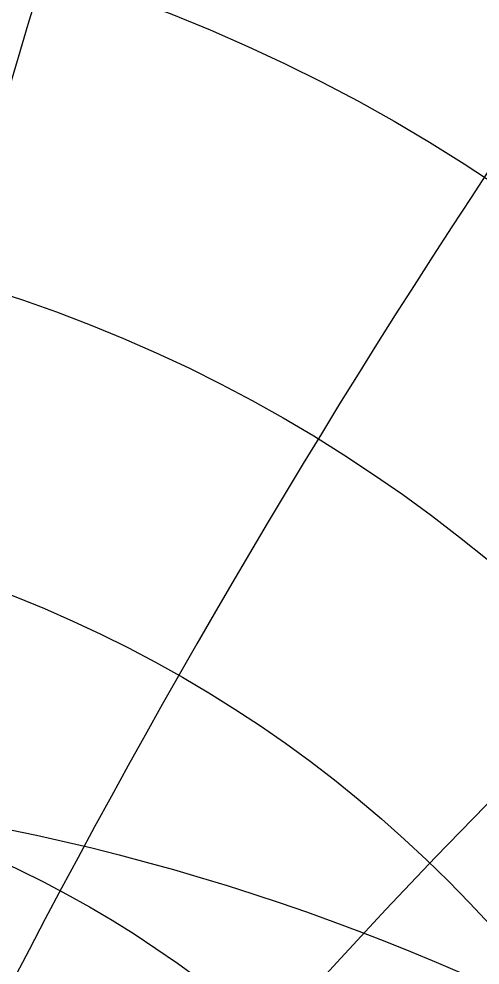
# Model space of a CAD drawing. Header units: millimetres. Extents: x -69 to 69, y -69 to 71.
# Drawn here: x 9.22 to 18.29, y 41.2 to 59.79 of the extents above; entities that cross this region are included whole.
import ezdxf

# ---------------------------------------------------------------- set-up
doc = ezdxf.new("R2010")
doc.units = ezdxf.units.MM
doc.layers.add('ENGRAVE', color=7, linetype='Continuous')
doc.layers.add('ENGRAVE_FINE', color=8, linetype='Continuous')

msp = doc.modelspace()

# ---------------------------------------------------------------- linework, layer by layer
at = {"layer": 'ENGRAVE'}
for centre, radius in [((0, 0), 68.4), ((0, 28.8432), 33.3517), ((0, 26.8182), 28.9689), ((0, 25.1801), 24.9848), ((0, 23.8544), 21.312), ((0, 0), 44.7739)]:
    msp.add_circle(centre, radius, dxfattribs=at)
for centre, radius, start, end in [((0, 31.3587), 38.2501, 111.49393, 68.50607), ((0, 34.5126), 43.8255, 148.80664, 31.19336), ((0, 38.5209), 50.3089, 170.13999, 9.86001)]:
    msp.add_arc(centre, radius, start, end, dxfattribs=at)
at = {"layer": 'ENGRAVE_FINE'}
for centre, radius, start, end in [((339.0394, -39.6126), 344.2696, 161.895092, 176.203082), ((339.0394, -39.6126), 344.2696, 161.895092, 176.203082), ((164.2491, -39.6126), 174.7903, 143.567124, 172.356147), ((164.2491, -39.6126), 174.7903, 143.567124, 172.356147), ((-103.5451, -39.6126), 119.5636, 11.59326, 55.206839), ((-103.5451, -39.6126), 119.5636, 11.59326, 55.206839), ((103.5451, -39.6126), 119.5636, 124.793161, 168.40674), ((103.5451, -39.6126), 119.5636, 124.793161, 168.40674), ((-71.2452, -39.6126), 93.004, 15.702685, 74.635415), ((-71.2452, -39.6126), 93.004, 15.702685, 74.635415), ((71.2452, -39.6126), 93.004, 105.364585, 164.297315), ((71.2452, -39.6126), 93.004, 105.364585, 164.297315)]:
    msp.add_arc(centre, radius, start, end, dxfattribs=at)

doc.saveas('drawing.dxf')
